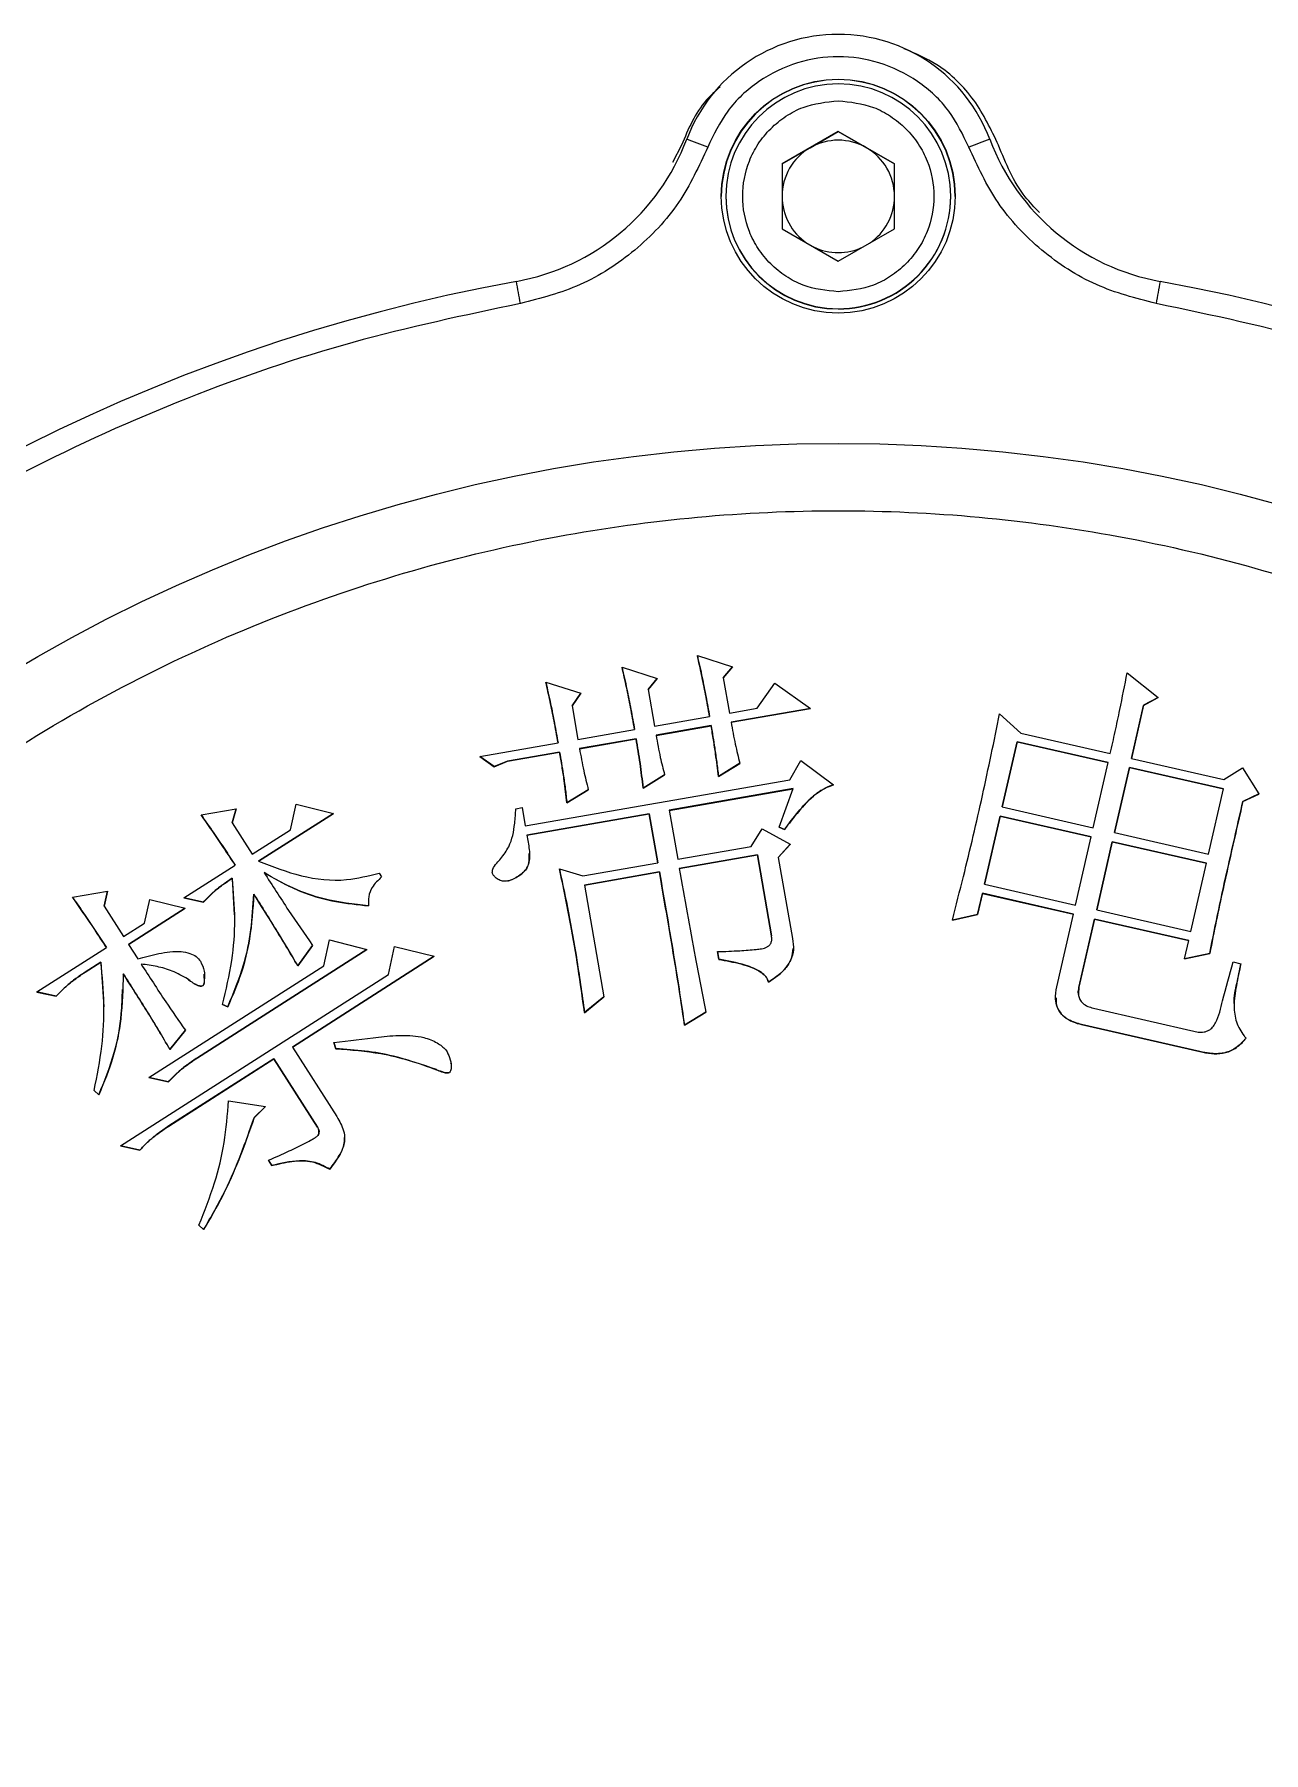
# Model space of a CAD drawing. Header units: millimetres. Extents: x 2160 to 4596, y 811 to 2534.
# Drawn here: x 3765.9 to 3820.5, y 2252.5 to 2328.9 of the extents above; entities that cross this region are included whole.
import ezdxf

# ---------------------------------------------------------------- set-up
doc = ezdxf.new("R2010")
doc.units = ezdxf.units.MM

msp = doc.modelspace()

# ---------------------------------------------------------------- linework, layer by layer
at = {"color": 7, "linetype": 'Continuous', "lineweight": 25}
for p, q in [((3801.614, 2324.586), (3799.114, 2323.142)), ((3800.364, 2323.858), (3801.614, 2324.579)), ((3804.114, 2323.142), (3801.614, 2324.586)), ((3801.614, 2324.579), (3801.614, 2324.586)), ((3801.614, 2324.579), (3802.864, 2323.858)), ((3794.644, 2323.968), (3794.247, 2323.203)), ((3799.114, 2323.136), (3800.364, 2323.858)), ((3802.864, 2323.858), (3804.114, 2323.136)), ((3799.114, 2323.142), (3799.114, 2320.256)), ((3804.114, 2320.256), (3804.114, 2323.142)), ((3796.614, 2321.697), (3796.614, 2321.686)), ((3806.614, 2321.686), (3806.614, 2321.697)), ((3799.114, 2320.256), (3801.614, 2318.812)), ((3801.614, 2318.812), (3804.114, 2320.256)), ((3791.999, 2300.751), (3793.561, 2300.253)), ((3795.349, 2301.268), (3796.905, 2300.767)), ((3796.905, 2300.767), (3796.502, 2300.276)), ((3796.502, 2300.274), (3796.905, 2300.765)), ((3796.905, 2300.767), (3796.905, 2300.765)), ((3788.609, 2300.091), (3790.168, 2299.59)), ((3793.561, 2300.253), (3793.155, 2299.763)), ((3793.155, 2299.761), (3793.561, 2300.251)), ((3793.561, 2300.253), (3793.561, 2300.251)), ((3796.502, 2300.276), (3796.777, 2298.712)), ((3798.002, 2298.925), (3798.788, 2300.045)), ((3798.788, 2300.045), (3800.385, 2298.92)), ((3814.46, 2300.497), (3815.84, 2299.403)), ((3790.168, 2299.59), (3789.775, 2299.033)), ((3789.775, 2299.031), (3790.168, 2299.588)), ((3790.168, 2299.59), (3790.168, 2299.588)), ((3793.155, 2299.763), (3793.44, 2298.129)), ((3815.84, 2299.403), (3815.19, 2299.054)), ((3815.19, 2299.051), (3815.84, 2299.401)), ((3815.84, 2299.403), (3815.84, 2299.401)), ((3789.775, 2299.033), (3790.037, 2297.536)), ((3793.44, 2298.129), (3795.891, 2298.558)), ((3796.777, 2298.712), (3798.002, 2298.925)), ((3800.385, 2298.92), (3796.846, 2298.304)), ((3796.846, 2298.302), (3800.385, 2298.918)), ((3800.385, 2298.92), (3800.385, 2298.918)), ((3808.789, 2298.673), (3809.729, 2297.821)), ((3815.19, 2299.054), (3814.65, 2296.693)), ((3814.651, 2296.693), (3815.19, 2299.051)), ((3815.19, 2299.054), (3815.19, 2299.051)), ((3790.037, 2297.536), (3792.557, 2297.975)), ((3795.96, 2298.15), (3793.51, 2297.721)), ((3793.51, 2297.718), (3795.96, 2298.147)), ((3795.96, 2298.15), (3795.96, 2298.147)), ((3809.729, 2297.821), (3813.708, 2296.909)), ((3785.681, 2296.775), (3789.153, 2297.382)), ((3789.223, 2296.973), (3786.909, 2296.567)), ((3786.909, 2296.565), (3789.223, 2296.971)), ((3789.223, 2296.973), (3789.223, 2296.971)), ((3792.626, 2297.567), (3790.106, 2297.127)), ((3790.106, 2297.125), (3792.626, 2297.564)), ((3792.626, 2297.567), (3792.626, 2297.564)), ((3809.57, 2297.433), (3808.905, 2294.533)), ((3808.905, 2294.533), (3809.57, 2297.431)), ((3813.615, 2296.506), (3809.57, 2297.433)), ((3809.57, 2297.433), (3809.57, 2297.431)), ((3809.57, 2297.431), (3813.615, 2296.504)), ((3786.32, 2296.326), (3785.681, 2296.775)), ((3785.681, 2296.775), (3785.681, 2296.773)), ((3785.681, 2296.773), (3786.32, 2296.324)), ((3786.909, 2296.567), (3786.32, 2296.326)), ((3786.32, 2296.324), (3786.909, 2296.565)), ((3786.32, 2296.326), (3786.32, 2296.324)), ((3786.909, 2296.567), (3786.909, 2296.565)), ((3797.234, 2296.475), (3796.286, 2295.889)), ((3796.286, 2295.887), (3797.234, 2296.473)), ((3797.234, 2296.475), (3797.234, 2296.473)), ((3799.466, 2295.743), (3799.949, 2296.601)), ((3799.949, 2296.601), (3801.4, 2295.519)), ((3812.95, 2293.606), (3813.615, 2296.506)), ((3814.558, 2296.29), (3813.893, 2293.39)), ((3813.893, 2293.39), (3814.558, 2296.288)), ((3818.739, 2295.334), (3814.558, 2296.29)), ((3814.558, 2296.29), (3814.558, 2296.288)), ((3814.558, 2296.288), (3818.739, 2295.332)), ((3814.65, 2296.693), (3818.765, 2295.753)), ((3818.765, 2295.753), (3819.592, 2296.272)), ((3819.592, 2296.272), (3820.322, 2295.111)), ((3787.692, 2293.688), (3799.466, 2295.743)), ((3793.89, 2295.964), (3792.937, 2295.376)), ((3792.937, 2295.373), (3793.89, 2295.962)), ((3792.937, 2295.376), (3792.937, 2295.373)), ((3793.89, 2295.964), (3793.89, 2295.962)), ((3796.286, 2295.889), (3796.286, 2295.887)), ((3777.252, 2293.514), (3777.506, 2294.663)), ((3777.506, 2294.663), (3779.17, 2294.249)), ((3790.497, 2295.299), (3789.546, 2294.713)), ((3789.546, 2294.711), (3790.497, 2295.296)), ((3789.546, 2294.713), (3789.546, 2294.711)), ((3790.497, 2295.299), (3790.497, 2295.296)), ((3799.607, 2295.347), (3794.093, 2294.384)), ((3794.093, 2294.382), (3799.606, 2295.345)), ((3798.993, 2293.629), (3799.607, 2295.347)), ((3818.074, 2292.435), (3818.739, 2295.334)), ((3820.322, 2295.111), (3819.605, 2294.777)), ((3819.605, 2294.775), (3820.322, 2295.109)), ((3819.605, 2294.777), (3819.605, 2294.775)), ((3820.322, 2295.111), (3820.322, 2295.109)), ((3773.281, 2294.187), (3774.845, 2294.447)), ((3774.845, 2294.447), (3774.663, 2293.833)), ((3774.663, 2293.832), (3774.845, 2294.445)), ((3774.663, 2293.833), (3775.559, 2292.431)), ((3774.845, 2294.447), (3774.845, 2294.445)), ((3779.17, 2294.249), (3775.839, 2292.117)), ((3775.839, 2292.115), (3779.17, 2294.247)), ((3779.17, 2294.249), (3779.17, 2294.247)), ((3787.278, 2294.456), (3787.551, 2294.505)), ((3787.551, 2294.505), (3787.692, 2293.688)), ((3793.209, 2294.23), (3787.764, 2293.28)), ((3787.764, 2293.278), (3793.209, 2294.228)), ((3793.589, 2292.052), (3793.209, 2294.23)), ((3793.209, 2294.23), (3793.209, 2294.228)), ((3793.209, 2294.228), (3793.589, 2292.052)), ((3794.093, 2294.384), (3794.473, 2292.206)), ((3808.812, 2294.127), (3808.119, 2291.094)), ((3808.119, 2291.094), (3808.812, 2294.125)), ((3812.857, 2293.2), (3808.812, 2294.127)), ((3808.812, 2294.127), (3808.812, 2294.125)), ((3808.812, 2294.125), (3812.857, 2293.198)), ((3808.905, 2294.533), (3812.95, 2293.606)), ((3775.559, 2292.431), (3777.252, 2293.514)), ((3797.74, 2292.776), (3798.236, 2293.565)), ((3798.236, 2293.565), (3799.479, 2292.871)), ((3799.224, 2293.526), (3798.993, 2293.629)), ((3798.993, 2293.629), (3798.993, 2293.627)), ((3798.993, 2293.627), (3799.224, 2293.524)), ((3799.224, 2293.526), (3799.224, 2293.524)), ((3812.164, 2290.167), (3812.857, 2293.2)), ((3813.893, 2293.39), (3818.074, 2292.435)), ((3787.882, 2292.457), (3787.882, 2292.46)), ((3794.473, 2292.206), (3797.74, 2292.776)), ((3798.017, 2292.404), (3794.545, 2291.798)), ((3794.545, 2291.796), (3798.017, 2292.402)), ((3798.647, 2288.798), (3798.017, 2292.404)), ((3798.017, 2292.404), (3798.017, 2292.402)), ((3798.017, 2292.402), (3798.647, 2288.796)), ((3799.479, 2292.871), (3798.947, 2292.286)), ((3798.947, 2292.284), (3799.479, 2292.869)), ((3799.479, 2292.871), (3799.479, 2292.869)), ((3813.8, 2292.984), (3813.107, 2289.951)), ((3813.107, 2289.951), (3813.8, 2292.982)), ((3817.982, 2292.029), (3813.8, 2292.984)), ((3813.8, 2292.984), (3813.8, 2292.982)), ((3813.8, 2292.982), (3817.981, 2292.027)), ((3772.521, 2290.489), (3774.799, 2291.945)), ((3781.197, 2291.593), (3781.31, 2291.419)), ((3789.218, 2291.782), (3790.253, 2291.469)), ((3789.218, 2291.782), (3789.218, 2291.78)), ((3790.253, 2291.469), (3793.589, 2292.052)), ((3793.661, 2291.644), (3790.325, 2291.061)), ((3790.325, 2291.058), (3793.661, 2291.641)), ((3793.661, 2291.644), (3793.661, 2291.641)), ((3798.947, 2292.286), (3799.576, 2288.68)), ((3817.288, 2288.995), (3817.982, 2292.029)), ((3767.556, 2290.527), (3769.117, 2290.784)), ((3769.117, 2290.784), (3768.971, 2290.114)), ((3768.971, 2290.113), (3769.117, 2290.782)), ((3769.117, 2290.784), (3769.117, 2290.782)), ((3774.67, 2291.37), (3774.67, 2291.368)), ((3774.67, 2291.368), (3774.758, 2289.734)), ((3790.325, 2291.061), (3791.19, 2286.093)), ((3808.119, 2291.094), (3812.164, 2290.167)), ((3768.971, 2290.114), (3769.831, 2288.768)), ((3772.567, 2290.026), (3770.055, 2288.419)), ((3770.056, 2288.417), (3772.567, 2290.024)), ((3770.766, 2289.366), (3770.997, 2290.422)), ((3770.997, 2290.422), (3772.567, 2290.026)), ((3773.381, 2290.299), (3772.521, 2290.489)), ((3772.521, 2290.489), (3772.521, 2290.487)), ((3772.521, 2290.487), (3773.381, 2290.297)), ((3772.567, 2290.026), (3772.567, 2290.024)), ((3773.381, 2290.297), (3773.381, 2290.299)), ((3775.621, 2290.661), (3775.621, 2290.659)), ((3808.026, 2290.691), (3807.808, 2289.745)), ((3807.808, 2289.743), (3808.026, 2290.688)), ((3812.072, 2289.763), (3808.026, 2290.691)), ((3808.026, 2290.691), (3808.026, 2290.688)), ((3808.026, 2290.688), (3812.071, 2289.761)), ((3769.831, 2288.768), (3770.766, 2289.366)), ((3807.808, 2289.745), (3806.688, 2289.504)), ((3806.688, 2289.502), (3807.808, 2289.743)), ((3806.688, 2289.504), (3806.688, 2289.502)), ((3807.808, 2289.745), (3807.808, 2289.743)), ((3811.329, 2286.527), (3812.072, 2289.763)), ((3813.014, 2289.548), (3812.318, 2286.512)), ((3812.318, 2286.509), (3813.014, 2289.545)), ((3817.196, 2288.592), (3813.014, 2289.548)), ((3813.014, 2289.548), (3813.014, 2289.545)), ((3813.014, 2289.545), (3817.195, 2288.59)), ((3813.107, 2289.951), (3817.288, 2288.995)), ((3778.734, 2287.466), (3778.988, 2288.616)), ((3778.988, 2288.616), (3780.652, 2288.198)), ((3798.647, 2288.796), (3798.647, 2288.798)), ((3817.011, 2287.783), (3817.196, 2288.592)), ((3765.976, 2286.302), (3769.071, 2288.282)), ((3770.055, 2288.419), (3770.466, 2287.776)), ((3780.652, 2288.198), (3773.117, 2283.377)), ((3773.117, 2283.374), (3780.652, 2288.196)), ((3783.65, 2287.892), (3777.339, 2283.854)), ((3777.34, 2283.853), (3783.65, 2287.89)), ((3778.23, 2288.377), (3777.581, 2287.466)), ((3777.581, 2287.463), (3778.23, 2288.375)), ((3778.23, 2288.377), (3778.23, 2288.375)), ((3780.652, 2288.198), (3780.652, 2288.196)), ((3781.616, 2287.083), (3781.885, 2288.329)), ((3781.885, 2288.329), (3783.65, 2287.892)), ((3783.65, 2287.892), (3783.65, 2287.89)), ((3796.301, 2287.755), (3796.242, 2288.096)), ((3796.242, 2288.096), (3796.242, 2288.094)), ((3796.242, 2288.094), (3796.301, 2287.753)), ((3796.301, 2287.755), (3796.301, 2287.753)), ((3799.622, 2288.237), (3799.622, 2288.239)), ((3818.131, 2288.019), (3817.011, 2287.783)), ((3817.011, 2287.781), (3818.131, 2288.017)), ((3817.011, 2287.783), (3817.011, 2287.781)), ((3818.131, 2288.019), (3818.131, 2288.017)), ((3768.827, 2287.633), (3768.126, 2287.186)), ((3768.126, 2287.184), (3768.827, 2287.63)), ((3768.126, 2287.186), (3768.126, 2287.184)), ((3768.827, 2287.633), (3768.827, 2287.63)), ((3768.827, 2287.63), (3768.957, 2285.649)), ((3769.695, 2279.46), (3781.616, 2287.083)), ((3770.962, 2282.496), (3778.734, 2287.466)), ((3773.431, 2287.099), (3773.431, 2287.102)), ((3777.581, 2287.466), (3777.581, 2287.463)), ((3819.179, 2287.639), (3819.515, 2287.562)), ((3766.837, 2286.115), (3765.976, 2286.302)), ((3765.976, 2286.302), (3765.976, 2286.3)), ((3765.976, 2286.3), (3766.837, 2286.112)), ((3769.812, 2286.409), (3769.812, 2286.411)), ((3772.68, 2286.888), (3772.68, 2286.886)), ((3773.368, 2286.585), (3773.368, 2286.587)), ((3798.513, 2286.74), (3798.513, 2286.738)), ((3812.318, 2286.512), (3812.318, 2286.509)), ((3766.837, 2286.115), (3766.837, 2286.112)), ((3774.465, 2285.642), (3774.239, 2285.742)), ((3774.239, 2285.742), (3774.239, 2285.74)), ((3774.239, 2285.74), (3774.465, 2285.64)), ((3774.465, 2285.642), (3774.465, 2285.64)), ((3791.19, 2286.093), (3790.332, 2285.384)), ((3790.332, 2285.382), (3791.19, 2286.091)), ((3791.19, 2286.093), (3791.19, 2286.091)), ((3811.274, 2286.048), (3811.274, 2286.046)), ((3812.958, 2285.587), (3817.612, 2284.521)), ((3790.332, 2285.384), (3790.332, 2285.382)), ((3795.731, 2285.412), (3794.778, 2284.824)), ((3794.778, 2284.822), (3795.731, 2285.41)), ((3794.778, 2284.824), (3794.778, 2284.822)), ((3795.731, 2285.412), (3795.731, 2285.41)), ((3817.697, 2283.65), (3812.436, 2284.855)), ((3812.436, 2284.855), (3812.436, 2284.853)), ((3812.436, 2284.853), (3817.697, 2283.648)), ((3772.582, 2284.599), (3771.891, 2283.749)), ((3771.891, 2283.747), (3772.582, 2284.597)), ((3772.582, 2284.599), (3772.582, 2284.597)), ((3779.278, 2283.78), (3779.188, 2284.052)), ((3779.188, 2284.052), (3779.188, 2284.05)), ((3779.188, 2284.05), (3779.278, 2283.778)), ((3776.52, 2283.33), (3771.845, 2280.341)), ((3771.845, 2280.339), (3776.52, 2283.328)), ((3771.891, 2283.749), (3771.891, 2283.747)), ((3773.117, 2283.374), (3773.117, 2283.377)), ((3778.462, 2280.292), (3776.52, 2283.33)), ((3776.52, 2283.33), (3776.52, 2283.328)), ((3776.52, 2283.328), (3778.462, 2280.29)), ((3777.339, 2283.854), (3779.319, 2280.757)), ((3779.278, 2283.78), (3779.278, 2283.778)), ((3784.385, 2283.128), (3784.385, 2283.13)), ((3817.697, 2283.65), (3817.697, 2283.648)), ((3771.825, 2282.306), (3770.962, 2282.496)), ((3770.962, 2282.496), (3770.962, 2282.493)), ((3770.962, 2282.493), (3771.825, 2282.303)), ((3783.745, 2282.845), (3783.745, 2282.847)), ((3784.32, 2282.722), (3784.32, 2282.719)), ((3768.735, 2281.73), (3768.527, 2281.925)), ((3768.527, 2281.925), (3768.527, 2281.923)), ((3768.527, 2281.923), (3768.735, 2281.728)), ((3768.735, 2281.73), (3768.735, 2281.728)), ((3771.825, 2282.306), (3771.825, 2282.303)), ((3774.501, 2281.466), (3776.152, 2281.204)), ((3776.152, 2281.204), (3775.644, 2280.713)), ((3775.644, 2280.711), (3776.152, 2281.202)), ((3776.152, 2281.204), (3776.152, 2281.202)), ((3771.845, 2280.341), (3771.845, 2280.339)), ((3775.644, 2280.713), (3775.644, 2280.711)), ((3778.462, 2280.292), (3778.462, 2280.29)), ((3770.553, 2279.27), (3769.695, 2279.46)), ((3769.695, 2279.46), (3769.695, 2279.458)), ((3769.695, 2279.458), (3770.553, 2279.267)), ((3779.664, 2279.826), (3779.664, 2279.829)), ((3770.553, 2279.27), (3770.553, 2279.267)), ((3776.43, 2278.581), (3776.281, 2278.815)), ((3776.281, 2278.815), (3776.281, 2278.813)), ((3776.281, 2278.813), (3776.43, 2278.579)), ((3776.43, 2278.581), (3776.43, 2278.579)), ((3779.003, 2278.415), (3779.003, 2278.417)), ((3773.394, 2275.735), (3773.186, 2275.931)), ((3773.186, 2275.931), (3773.186, 2275.928)), ((3773.186, 2275.928), (3773.394, 2275.733)), ((3773.394, 2275.733), (3773.394, 2275.735))]:
    msp.add_line(p, q, dxfattribs=at)
for centre, radius in [((3801.614, 2321.703), 5.2), ((3801.614, 2239.203), 71.5)]:
    msp.add_circle(centre, radius, dxfattribs=at)
for centre, radius, start, end in [((3801.614, 2321.701), 7.2, 20.5868, 159.4132), ((3801.614, 2321.686), 5.2, 0.00011, 179.99974), ((3801.614, 2321.697), 5, 359.99994, 179.99975), ((3785.513, 2327.749), 10, 280.30605, 339.41322), ((3751.773, 2207.353), 124.573, 69.2983, 69.75789), ((3801.614, 2321.693), 2.5, 119.9996, 179.99966), ((3801.614, 2321.693), 2.5, 59.99975, 119.99962), ((3801.614, 2321.693), 2.5, 359.99971, 59.99978), ((3851.455, 2207.353), 124.574, 110.24211, 110.7017), ((3817.716, 2327.749), 10, 200.58678, 259.69395), ((3801.614, 2321.697), 5, 179.99991, 269.99976), ((3801.614, 2321.686), 5, 179.99991, 269.99976), ((3801.614, 2321.693), 2.5, 179.99971, 236.17979), ((3801.614, 2321.697), 5, 269.99962, 359.99978), ((3801.614, 2321.686), 5, 269.99962, 359.99978), ((3801.614, 2321.693), 2.5, 303.81959, 359.99967), ((3801.614, 2321.693), 2.5, 243.81973, 296.17964), ((3801.614, 2239.201), 80, 100.30604, 169.69383), ((3149.33, 2201.141), 648.57, 10.284007, 10.372163), ((4453.918, 2201.138), 648.589, 169.627839, 169.715992), ((3801.614, 2239.201), 80, 10.30617, 79.69396)]:
    msp.add_arc(centre, radius, start, end, dxfattribs=at)
for points, knots in [([(3808.74, 2323.968), (3808.413, 2324.657), (3807.759, 2326.037), (3806.242, 2327.53), (3805.046, 2328.045), (3804.551, 2328.258)], [0, 0, 0, 0, 0.369702, 0.739405, 1, 1, 1, 1]), ([(3807.418, 2323.883), (3807.154, 2324.437), (3806.613, 2325.571), (3805.195, 2326.88), (3803.478, 2327.718), (3801.614, 2327.994), (3799.75, 2327.718), (3798.034, 2326.88), (3796.615, 2325.571), (3796.074, 2324.437), (3795.81, 2323.883)], [0, 0, 0, 0, 0.122089, 0.25, 0.377911, 0.5, 0.622089, 0.75, 0.877911, 1, 1, 1, 1]), ([(3796.361, 2326.561), (3796.145, 2326.37), (3795.355, 2325.673), (3794.943, 2324.686), (3794.644, 2323.968)], [0, 0, 0, 0, 0.272938, 1, 1, 1, 1]), ([(3801.614, 2317.449), (3801.08, 2317.506), (3800.257, 2317.593), (3799.267, 2318.123), (3798.588, 2318.672), (3798.035, 2319.352), (3797.522, 2320.342), (3797.262, 2321.699), (3797.522, 2323.056), (3798.036, 2324.046), (3798.588, 2324.726), (3799.267, 2325.275), (3800.257, 2325.805), (3801.08, 2325.892), (3801.614, 2325.949)], [0, 0, 0, 0, 0.119728, 0.18418, 0.25, 0.31582, 0.380272, 0.5, 0.619728, 0.68418, 0.75, 0.81582, 0.880272, 1, 1, 1, 1]), ([(3801.614, 2325.949), (3802.149, 2325.892), (3802.971, 2325.805), (3803.961, 2325.275), (3804.641, 2324.726), (3805.193, 2324.046), (3805.706, 2323.056), (3805.967, 2321.699), (3805.706, 2320.342), (3805.193, 2319.352), (3804.641, 2318.672), (3803.961, 2318.123), (3802.971, 2317.593), (3802.149, 2317.506), (3801.614, 2317.449)], [0, 0, 0, 0, 0.119728, 0.18418, 0.25, 0.31582, 0.380272, 0.5, 0.619728, 0.68418, 0.75, 0.81582, 0.880272, 1, 1, 1, 1]), ([(3795.81, 2323.883), (3795.419, 2323.037), (3794.624, 2321.314), (3792.634, 2319.222), (3790.22, 2317.637), (3788.384, 2317.162), (3787.481, 2316.929)], [0, 0, 0, 0, 0.245796, 0.5, 0.754204, 1, 1, 1, 1]), ([(3815.748, 2316.929), (3814.845, 2317.162), (3813.008, 2317.637), (3810.594, 2319.222), (3808.604, 2321.314), (3807.809, 2323.037), (3807.418, 2323.883)], [0, 0, 0, 0, 0.245796, 0.5, 0.754204, 1, 1, 1, 1]), ([(3810.562, 2320.979), (3810.343, 2321.203), (3809.519, 2322.049), (3809.07, 2323.155), (3808.74, 2323.968)], [0, 0, 0, 0, 0.265546, 1, 1, 1, 1]), ([(3787.481, 2316.929), (3784.985, 2316.402), (3779.947, 2315.34), (3772.57, 2312.801), (3765.328, 2309.532), (3758.349, 2305.469), (3751.746, 2300.658), (3745.653, 2295.165), (3740.16, 2289.072), (3735.348, 2282.469), (3731.286, 2275.49), (3728.016, 2268.248), (3725.478, 2260.871), (3724.415, 2255.833), (3723.889, 2253.337)], [0, 0, 0, 0, 0.079959, 0.161371, 0.244142, 0.328893, 0.414217, 0.5, 0.585778, 0.671102, 0.755858, 0.838624, 0.920039, 1, 1, 1, 1]), ([(3879.34, 2253.337), (3878.813, 2255.833), (3877.751, 2260.87), (3875.212, 2268.247), (3871.943, 2275.489), (3867.88, 2282.468), (3863.069, 2289.071), (3857.576, 2295.165), (3851.482, 2300.658), (3844.879, 2305.469), (3837.9, 2309.532), (3830.658, 2312.801), (3823.281, 2315.34), (3818.244, 2316.402), (3815.748, 2316.929)], [0, 0, 0, 0, 0.079959, 0.161371, 0.244142, 0.328893, 0.414217, 0.5, 0.585778, 0.671102, 0.755858, 0.838624, 0.920039, 1, 1, 1, 1]), ([(3733.114, 2239.21), (3733.169, 2241.299), (3733.279, 2245.477), (3734.189, 2251.816), (3735.675, 2258.168), (3737.849, 2264.534), (3740.679, 2270.757), (3744.193, 2276.78), (3748.347, 2282.472), (3753.091, 2287.733), (3758.352, 2292.477), (3764.044, 2296.631), (3770.067, 2300.144), (3776.29, 2302.976), (3782.656, 2305.147), (3789.008, 2306.642), (3795.347, 2307.52), (3801.614, 2307.805), (3807.881, 2307.52), (3814.22, 2306.642), (3820.573, 2305.147), (3826.938, 2302.976), (3833.162, 2300.144), (3839.184, 2296.631), (3844.876, 2292.477), (3850.138, 2287.733), (3854.881, 2282.472), (3859.035, 2276.78), (3862.549, 2270.757), (3865.38, 2264.534), (3867.554, 2258.168), (3869.04, 2251.816), (3869.95, 2245.477), (3870.059, 2241.299), (3870.114, 2239.21)], [0, 0, 0, 0, 0.0291236, 0.0582485, 0.08912, 0.1199941, 0.1519015, 0.1843128, 0.2170688, 0.25, 0.2829312, 0.3156872, 0.3480985, 0.3800059, 0.4108775, 0.4417515, 0.4708745, 0.5, 0.529123, 0.5582485, 0.58912, 0.6199941, 0.6519015, 0.6843128, 0.7170688, 0.75, 0.7829312, 0.8156872, 0.8480985, 0.8800059, 0.9108775, 0.9417515, 0.9708751, 1, 1, 1, 1]), ([(3792.557, 2297.975), (3792.498, 2298.303), (3792.386, 2298.932), (3792.202, 2299.858), (3792.067, 2300.454), (3791.999, 2300.751)], [0, 0, 0, 0, 0.353076, 0.676475, 1, 1, 1, 1]), ([(3791.999, 2300.749), (3792.073, 2300.424), (3792.213, 2299.801), (3792.396, 2298.875), (3792.503, 2298.273), (3792.557, 2297.973)], [0, 0, 0, 0, 0.353086, 0.676497, 1, 1, 1, 1]), ([(3795.891, 2298.558), (3795.832, 2298.886), (3795.722, 2299.504), (3795.542, 2300.407), (3795.413, 2300.981), (3795.349, 2301.268)], [0, 0, 0, 0, 0.361832, 0.680859, 1, 1, 1, 1]), ([(3795.349, 2301.266), (3795.421, 2300.94), (3795.558, 2300.328), (3795.736, 2299.424), (3795.839, 2298.845), (3795.891, 2298.556)], [0, 0, 0, 0, 0.361838, 0.680876, 1, 1, 1, 1]), ([(3789.153, 2297.382), (3789.095, 2297.71), (3788.984, 2298.327), (3788.806, 2299.231), (3788.674, 2299.805), (3788.609, 2300.091)], [0, 0, 0, 0, 0.361759, 0.680808, 1, 1, 1, 1]), ([(3788.609, 2300.089), (3788.683, 2299.764), (3788.822, 2299.152), (3788.998, 2298.248), (3789.102, 2297.669), (3789.153, 2297.379)], [0, 0, 0, 0, 0.361772, 0.680844, 1, 1, 1, 1]), ([(3813.708, 2296.909), (3813.782, 2297.234), (3813.93, 2297.884), (3814.183, 2299.08), (3814.354, 2299.952), (3814.46, 2300.497)], [0, 0, 0, 0, 0.2727442, 0.5454921, 1, 1, 1, 1]), ([(3806.688, 2289.504), (3806.853, 2290.15), (3807.323, 2291.992), (3808.045, 2295.044), (3808.541, 2297.464), (3808.789, 2298.673)], [0, 0, 0, 0, 0.212581, 0.606192, 1, 1, 1, 1]), ([(3793.51, 2297.721), (3793.54, 2297.557), (3793.601, 2297.229), (3793.717, 2296.641), (3793.824, 2296.222), (3793.89, 2295.964)], [0, 0, 0, 0, 0.278089, 0.556193, 1, 1, 1, 1]), ([(3796.286, 2295.889), (3796.246, 2296.22), (3796.18, 2296.764), (3796.066, 2297.516), (3795.995, 2297.938), (3795.96, 2298.15)], [0, 0, 0, 0, 0.437841, 0.718884, 1, 1, 1, 1]), ([(3795.96, 2298.147), (3796.015, 2297.819), (3796.106, 2297.279), (3796.209, 2296.525), (3796.26, 2296.1), (3796.286, 2295.887)], [0, 0, 0, 0, 0.43784, 0.718882, 1, 1, 1, 1]), ([(3796.846, 2298.304), (3796.875, 2298.14), (3796.934, 2297.811), (3797.056, 2297.2), (3797.165, 2296.757), (3797.234, 2296.475)], [0, 0, 0, 0, 0.267397, 0.53481, 1, 1, 1, 1]), ([(3789.546, 2294.713), (3789.509, 2295.044), (3789.448, 2295.588), (3789.332, 2296.341), (3789.259, 2296.762), (3789.223, 2296.973)], [0, 0, 0, 0, 0.437947, 0.718933, 1, 1, 1, 1]), ([(3789.223, 2296.971), (3789.278, 2296.642), (3789.37, 2296.103), (3789.479, 2295.349), (3789.524, 2294.924), (3789.546, 2294.711)], [0, 0, 0, 0, 0.437874, 0.718843, 1, 1, 1, 1]), ([(3790.106, 2297.127), (3790.137, 2296.963), (3790.197, 2296.636), (3790.321, 2296.024), (3790.428, 2295.581), (3790.497, 2295.299)], [0, 0, 0, 0, 0.267337, 0.534687, 1, 1, 1, 1]), ([(3792.937, 2295.376), (3792.893, 2295.742), (3792.828, 2296.291), (3792.716, 2297.02), (3792.656, 2297.384), (3792.626, 2297.567)], [0, 0, 0, 0, 0.499817, 0.749886, 1, 1, 1, 1]), ([(3792.626, 2297.564), (3792.686, 2297.201), (3792.777, 2296.655), (3792.872, 2295.923), (3792.915, 2295.557), (3792.937, 2295.373)], [0, 0, 0, 0, 0.499817, 0.749886, 1, 1, 1, 1]), ([(3801.4, 2295.519), (3801.182, 2295.428), (3800.707, 2295.23), (3799.975, 2294.526), (3799.517, 2293.915), (3799.224, 2293.526)], [0, 0, 0, 0, 0.234297, 0.511813, 1, 1, 1, 1]), ([(3799.224, 2293.524), (3799.422, 2293.794), (3799.81, 2294.323), (3800.457, 2295.01), (3801.018, 2295.401), (3801.347, 2295.501), (3801.4, 2295.517)], [0, 0, 0, 0, 0.333791, 0.656332, 0.944524, 1, 1, 1, 1]), ([(3819.605, 2294.777), (3819.457, 2294.127), (3819.16, 2292.827), (3818.65, 2290.578), (3818.324, 2288.972), (3818.131, 2288.019)], [0, 0, 0, 0, 0.289148, 0.578294, 1, 1, 1, 1]), ([(3818.131, 2288.017), (3818.261, 2288.671), (3818.523, 2289.979), (3819.024, 2292.229), (3819.389, 2293.827), (3819.605, 2294.775)], [0, 0, 0, 0, 0.289249, 0.578393, 1, 1, 1, 1]), ([(3774.799, 2291.945), (3774.617, 2292.224), (3774.279, 2292.742), (3773.767, 2293.485), (3773.443, 2293.953), (3773.281, 2294.187)], [0, 0, 0, 0, 0.369297, 0.684635, 1, 1, 1, 1]), ([(3773.281, 2294.185), (3773.471, 2293.911), (3773.823, 2293.403), (3774.333, 2292.658), (3774.643, 2292.181), (3774.799, 2291.943)], [0, 0, 0, 0, 0.3693, 0.684618, 1, 1, 1, 1]), ([(3786.611, 2292.237), (3786.738, 2292.408), (3787.08, 2292.868), (3787.225, 2293.668), (3787.264, 2294.24), (3787.278, 2294.456)], [0, 0, 0, 0, 0.268239, 0.722981, 1, 1, 1, 1]), ([(3787.764, 2293.28), (3787.806, 2293.068), (3787.89, 2292.641), (3787.895, 2292.115), (3787.752, 2291.756), (3787.49, 2291.517), (3787.219, 2291.321), (3786.98, 2291.255), (3786.926, 2291.24)], [0, 0, 0, 0, 0.257526, 0.517626, 0.611553, 0.706057, 0.933936, 1, 1, 1, 1]), ([(3786.926, 2291.238), (3787.052, 2291.287), (3787.298, 2291.382), (3787.583, 2291.585), (3787.784, 2291.809), (3787.878, 2292.103), (3787.874, 2292.322), (3787.871, 2292.458)], [0, 0, 0, 0, 0.236926, 0.466697, 0.61348, 0.760083, 1, 1, 1, 1]), ([(3775.839, 2292.117), (3776.464, 2291.876), (3777.716, 2291.393), (3779.585, 2291.177), (3780.718, 2291.47), (3781.197, 2291.593)], [0, 0, 0, 0, 0.365081, 0.731832, 1, 1, 1, 1]), ([(3780.73, 2290.139), (3780.064, 2290.213), (3778.92, 2290.34), (3777.354, 2290.878), (3776.511, 2291.366), (3776.083, 2291.614)], [0, 0, 0, 0, 0.407022, 0.699492, 1, 1, 1, 1]), ([(3776.083, 2291.614), (3776.262, 2291.333), (3776.621, 2290.771), (3777.326, 2289.684), (3777.873, 2288.894), (3778.23, 2288.377)], [0, 0, 0, 0, 0.257454, 0.514908, 1, 1, 1, 1]), ([(3776.083, 2291.612), (3776.668, 2291.281), (3777.673, 2290.714), (3779.273, 2290.288), (3780.24, 2290.188), (3780.73, 2290.137)], [0, 0, 0, 0, 0.407493, 0.700455, 1, 1, 1, 1]), ([(3786.23, 2291.61), (3786.234, 2291.662), (3786.247, 2291.823), (3786.416, 2292.026), (3786.549, 2292.171), (3786.611, 2292.237)], [0, 0, 0, 0, 0.206018, 0.636041, 1, 1, 1, 1]), ([(3786.926, 2291.24), (3786.846, 2291.233), (3786.696, 2291.219), (3786.486, 2291.3), (3786.345, 2291.417), (3786.253, 2291.524), (3786.236, 2291.59), (3786.23, 2291.61)], [0, 0, 0, 0, 0.281585, 0.522569, 0.762523, 0.925805, 1, 1, 1, 1]), ([(3790.332, 2285.384), (3790.239, 2286.044), (3790.054, 2287.365), (3789.696, 2289.501), (3789.388, 2290.968), (3789.218, 2291.782)], [0, 0, 0, 0, 0.307881, 0.615778, 1, 1, 1, 1]), ([(3789.218, 2291.78), (3789.356, 2291.128), (3789.632, 2289.823), (3790.005, 2287.69), (3790.215, 2286.206), (3790.332, 2285.382)], [0, 0, 0, 0, 0.307881, 0.61578, 1, 1, 1, 1]), ([(3794.778, 2284.824), (3794.681, 2285.484), (3794.486, 2286.803), (3794.104, 2289.075), (3793.826, 2290.688), (3793.661, 2291.644)], [0, 0, 0, 0, 0.289421, 0.578839, 1, 1, 1, 1]), ([(3793.661, 2291.641), (3793.775, 2290.985), (3794.002, 2289.671), (3794.39, 2287.4), (3794.634, 2285.781), (3794.778, 2284.822)], [0, 0, 0, 0, 0.289416, 0.578835, 1, 1, 1, 1]), ([(3794.545, 2291.798), (3794.66, 2291.141), (3794.892, 2289.828), (3795.269, 2287.696), (3795.566, 2286.228), (3795.731, 2285.412)], [0, 0, 0, 0, 0.3079389, 0.6158743, 1, 1, 1, 1]), ([(3774.67, 2291.37), (3774.532, 2291.277), (3774.255, 2291.091), (3773.813, 2290.745), (3773.539, 2290.462), (3773.381, 2290.299)], [0, 0, 0, 0, 0.297538, 0.595282, 1, 1, 1, 1]), ([(3773.381, 2290.297), (3773.496, 2290.417), (3773.726, 2290.659), (3774.156, 2291.02), (3774.482, 2291.241), (3774.67, 2291.368)], [0, 0, 0, 0, 0.297563, 0.595363, 1, 1, 1, 1]), ([(3774.239, 2285.742), (3774.391, 2286.393), (3774.681, 2287.635), (3774.83, 2289.532), (3774.724, 2290.753), (3774.67, 2291.37)], [0, 0, 0, 0, 0.352766, 0.673509, 1, 1, 1, 1]), ([(3781.31, 2291.419), (3781.152, 2291.274), (3780.886, 2291.031), (3780.715, 2290.554), (3780.725, 2290.274), (3780.73, 2290.139)], [0, 0, 0, 0, 0.431037, 0.72606, 1, 1, 1, 1]), ([(3769.071, 2288.282), (3768.89, 2288.562), (3768.553, 2289.081), (3768.047, 2289.828), (3767.719, 2290.294), (3767.556, 2290.527)], [0, 0, 0, 0, 0.369183, 0.684555, 1, 1, 1, 1]), ([(3767.556, 2290.525), (3767.747, 2290.252), (3768.102, 2289.746), (3768.606, 2288.997), (3768.916, 2288.519), (3769.071, 2288.28)], [0, 0, 0, 0, 0.369183, 0.684554, 1, 1, 1, 1]), ([(3775.621, 2290.661), (3775.58, 2289.993), (3775.508, 2288.8), (3775.099, 2287.11), (3774.678, 2286.134), (3774.465, 2285.642)], [0, 0, 0, 0, 0.386257, 0.690164, 1, 1, 1, 1]), ([(3774.465, 2285.64), (3774.724, 2286.258), (3775.188, 2287.361), (3775.536, 2289.065), (3775.592, 2290.125), (3775.621, 2290.659)], [0, 0, 0, 0, 0.386701, 0.69077, 1, 1, 1, 1]), ([(3777.581, 2287.466), (3777.41, 2287.752), (3777.069, 2288.325), (3776.422, 2289.394), (3775.932, 2290.168), (3775.621, 2290.661)], [0, 0, 0, 0, 0.266774, 0.533551, 1, 1, 1, 1]), ([(3775.621, 2290.659), (3775.799, 2290.377), (3776.155, 2289.813), (3776.814, 2288.752), (3777.283, 2287.964), (3777.581, 2287.463)], [0, 0, 0, 0, 0.266774, 0.533551, 1, 1, 1, 1]), ([(3796.242, 2288.096), (3796.575, 2288.108), (3797.148, 2288.129), (3797.804, 2288.177), (3798.207, 2288.222), (3798.415, 2288.276), (3798.556, 2288.377), (3798.634, 2288.491), (3798.666, 2288.639), (3798.653, 2288.743), (3798.647, 2288.798)], [0, 0, 0, 0, 0.358025, 0.615683, 0.704922, 0.795041, 0.841826, 0.888488, 0.9407, 1, 1, 1, 1]), ([(3799.576, 2288.68), (3799.603, 2288.512), (3799.655, 2288.182), (3799.514, 2287.694), (3799.154, 2287.171), (3798.765, 2286.91), (3798.513, 2286.74)], [0, 0, 0, 0, 0.211302, 0.416468, 0.621501, 1, 1, 1, 1]), ([(3770.466, 2287.776), (3770.775, 2287.858), (3771.404, 2288.025), (3772.199, 2288.157), (3772.758, 2288.038), (3773.07, 2287.899), (3773.195, 2287.742), (3773.255, 2287.666)], [0, 0, 0, 0, 0.325958, 0.662347, 0.799326, 0.902609, 1, 1, 1, 1]), ([(3798.513, 2286.74), (3798.481, 2286.827), (3798.418, 2287.001), (3798.06, 2287.286), (3797.353, 2287.567), (3796.698, 2287.684), (3796.301, 2287.755)], [0, 0, 0, 0, 0.10724, 0.21472, 0.525104, 1, 1, 1, 1]), ([(3796.301, 2287.753), (3796.629, 2287.694), (3797.288, 2287.575), (3798.018, 2287.325), (3798.424, 2286.988), (3798.484, 2286.82), (3798.513, 2286.738)], [0, 0, 0, 0, 0.394561, 0.792656, 0.89916, 1, 1, 1, 1]), ([(3798.513, 2286.738), (3798.794, 2286.93), (3799.212, 2287.214), (3799.559, 2287.782), (3799.596, 2288.092), (3799.614, 2288.239)], [0, 0, 0, 0, 0.5209646, 0.773813, 1, 1, 1, 1]), ([(3768.126, 2287.186), (3767.987, 2287.093), (3767.71, 2286.908), (3767.27, 2286.559), (3766.995, 2286.277), (3766.837, 2286.115)], [0, 0, 0, 0, 0.297582, 0.595326, 1, 1, 1, 1]), ([(3766.837, 2286.112), (3766.952, 2286.233), (3767.182, 2286.475), (3767.613, 2286.835), (3767.938, 2287.056), (3768.126, 2287.184)], [0, 0, 0, 0, 0.297614, 0.595386, 1, 1, 1, 1]), ([(3768.527, 2281.925), (3768.658, 2282.581), (3768.91, 2283.843), (3769.002, 2285.765), (3768.886, 2287.007), (3768.827, 2287.633)], [0, 0, 0, 0, 0.348691, 0.672019, 1, 1, 1, 1]), ([(3769.819, 2287.114), (3769.802, 2286.446), (3769.771, 2285.196), (3769.411, 2283.372), (3768.962, 2282.282), (3768.735, 2281.73)], [0, 0, 0, 0, 0.361932, 0.677077, 1, 1, 1, 1]), ([(3771.891, 2283.749), (3771.725, 2284.038), (3771.394, 2284.617), (3770.695, 2285.734), (3770.167, 2286.564), (3769.819, 2287.114)], [0, 0, 0, 0, 0.25307, 0.506097, 1, 1, 1, 1]), ([(3769.819, 2287.112), (3769.998, 2286.831), (3770.357, 2286.269), (3771.06, 2285.155), (3771.561, 2284.307), (3771.891, 2283.747)], [0, 0, 0, 0, 0.253024, 0.506045, 1, 1, 1, 1]), ([(3772.68, 2286.888), (3772.456, 2287.012), (3772.027, 2287.251), (3771.32, 2287.449), (3770.851, 2287.511), (3770.615, 2287.543)], [0, 0, 0, 0, 0.350612, 0.672174, 1, 1, 1, 1]), ([(3770.615, 2287.543), (3770.796, 2287.263), (3771.158, 2286.703), (3771.808, 2285.718), (3772.29, 2285.022), (3772.582, 2284.599)], [0, 0, 0, 0, 0.282431, 0.564866, 1, 1, 1, 1]), ([(3773.255, 2287.666), (3773.323, 2287.524), (3773.431, 2287.297), (3773.438, 2286.973), (3773.416, 2286.78), (3773.412, 2286.651), (3773.38, 2286.605), (3773.368, 2286.587)], [0, 0, 0, 0, 0.414992, 0.667292, 0.851809, 0.943552, 1, 1, 1, 1]), ([(3773.368, 2286.585), (3773.38, 2286.604), (3773.433, 2286.688), (3773.43, 2286.873), (3773.419, 2287.023), (3773.414, 2287.098)], [0, 0, 0, 0, 0.128729, 0.560423, 1, 1, 1, 1]), ([(3817.612, 2284.521), (3817.702, 2284.516), (3817.866, 2284.507), (3818.094, 2284.586), (3818.273, 2284.731), (3818.533, 2285.158), (3818.748, 2286.167), (3819.011, 2287.067), (3819.179, 2287.639)], [0, 0, 0, 0, 0.07162, 0.129699, 0.187858, 0.251244, 0.523134, 1, 1, 1, 1]), ([(3819.235, 2285.678), (3819.229, 2285.722), (3819.185, 2286.059), (3819.343, 2286.692), (3819.458, 2287.27), (3819.515, 2287.56)], [0, 0, 0, 0, 0.069702, 0.532959, 1, 1, 1, 1]), ([(3819.515, 2287.562), (3819.445, 2287.236), (3819.312, 2286.61), (3819.175, 2285.74), (3819.281, 2284.957), (3819.538, 2284.497), (3819.716, 2284.28), (3819.746, 2284.244)], [0, 0, 0, 0, 0.2884014, 0.5546776, 0.7569491, 0.9590558, 1, 1, 1, 1]), ([(3768.735, 2281.728), (3768.985, 2282.349), (3769.455, 2283.511), (3769.749, 2285.109), (3769.775, 2286.051), (3769.785, 2286.41)], [0, 0, 0, 0, 0.415089, 0.776689, 1, 1, 1, 1]), ([(3773.368, 2286.587), (3773.349, 2286.578), (3773.309, 2286.559), (3773.213, 2286.567), (3773.066, 2286.616), (3772.878, 2286.731), (3772.746, 2286.835), (3772.68, 2286.888)], [0, 0, 0, 0, 0.082107, 0.164925, 0.356677, 0.675002, 1, 1, 1, 1]), ([(3772.68, 2286.886), (3772.74, 2286.838), (3772.866, 2286.739), (3773.036, 2286.631), (3773.184, 2286.573), (3773.288, 2286.549), (3773.346, 2286.575), (3773.368, 2286.585)], [0, 0, 0, 0, 0.291839, 0.61532, 0.761132, 0.908025, 1, 1, 1, 1]), ([(3812.436, 2284.855), (3812.241, 2284.91), (3811.917, 2285.001), (3811.538, 2285.288), (3811.329, 2285.619), (3811.248, 2286.051), (3811.299, 2286.347), (3811.329, 2286.527)], [0, 0, 0, 0, 0.2631806, 0.4361155, 0.6100885, 0.7625762, 1, 1, 1, 1]), ([(3812.318, 2286.512), (3812.3, 2286.391), (3812.271, 2286.204), (3812.35, 2285.957), (3812.491, 2285.78), (3812.705, 2285.655), (3812.875, 2285.609), (3812.958, 2285.587)], [0, 0, 0, 0, 0.281112, 0.435046, 0.589209, 0.801324, 1, 1, 1, 1]), ([(3812.312, 2286.124), (3812.302, 2286.171), (3812.273, 2286.299), (3812.301, 2286.428), (3812.318, 2286.509)], [0, 0, 0, 0, 0.368062, 1, 1, 1, 1]), ([(3811.31, 2286.045), (3811.301, 2285.963), (3811.278, 2285.763), (3811.414, 2285.462), (3811.667, 2285.164), (3812.03, 2284.963), (3812.307, 2284.888), (3812.436, 2284.853)], [0, 0, 0, 0, 0.134689, 0.32911, 0.523195, 0.778594, 1, 1, 1, 1]), ([(3779.188, 2284.052), (3779.85, 2284.136), (3780.848, 2284.262), (3782.18, 2284.401), (3783.077, 2284.341), (3783.749, 2284.084), (3784.082, 2283.828), (3784.201, 2283.672), (3784.22, 2283.646)], [0, 0, 0, 0, 0.381103, 0.574669, 0.765651, 0.888057, 0.981539, 1, 1, 1, 1]), ([(3819.746, 2284.244), (3819.582, 2284.069), (3819.304, 2283.772), (3818.717, 2283.542), (3818.187, 2283.553), (3817.838, 2283.622), (3817.697, 2283.65)], [0, 0, 0, 0, 0.312528, 0.530177, 0.809183, 1, 1, 1, 1]), ([(3817.697, 2283.648), (3818.035, 2283.584), (3818.551, 2283.487), (3819.219, 2283.732), (3819.544, 2284.008), (3819.703, 2284.191), (3819.746, 2284.242)], [0, 0, 0, 0, 0.444162, 0.6791, 0.912032, 1, 1, 1, 1]), ([(3773.117, 2283.377), (3772.978, 2283.284), (3772.701, 2283.098), (3772.259, 2282.751), (3771.983, 2282.469), (3771.825, 2282.306)], [0, 0, 0, 0, 0.297214, 0.594601, 1, 1, 1, 1]), ([(3771.825, 2282.303), (3771.94, 2282.424), (3772.17, 2282.666), (3772.602, 2283.025), (3772.928, 2283.247), (3773.117, 2283.374)], [0, 0, 0, 0, 0.297248, 0.594686, 1, 1, 1, 1]), ([(3783.745, 2282.847), (3783.112, 2283.067), (3782.075, 2283.426), (3780.566, 2283.696), (3779.709, 2283.752), (3779.278, 2283.78)], [0, 0, 0, 0, 0.437716, 0.717507, 1, 1, 1, 1]), ([(3779.278, 2283.778), (3779.945, 2283.727), (3781.04, 2283.644), (3782.529, 2283.283), (3783.338, 2282.992), (3783.745, 2282.845)], [0, 0, 0, 0, 0.437036, 0.71725, 1, 1, 1, 1]), ([(3784.22, 2283.646), (3784.271, 2283.529), (3784.377, 2283.288), (3784.415, 2282.994), (3784.386, 2282.793), (3784.343, 2282.746), (3784.32, 2282.722)], [0, 0, 0, 0, 0.391814, 0.807915, 0.901195, 1, 1, 1, 1]), ([(3784.32, 2282.722), (3784.287, 2282.712), (3784.196, 2282.685), (3784.051, 2282.735), (3783.894, 2282.784), (3783.795, 2282.826), (3783.745, 2282.847)], [0, 0, 0, 0, 0.1702702, 0.4642597, 0.7315085, 1, 1, 1, 1]), ([(3783.745, 2282.845), (3783.819, 2282.814), (3783.947, 2282.762), (3784.114, 2282.712), (3784.236, 2282.691), (3784.296, 2282.711), (3784.32, 2282.719)], [0, 0, 0, 0, 0.40123, 0.68767, 0.874317, 1, 1, 1, 1]), ([(3773.186, 2275.931), (3773.431, 2276.552), (3773.902, 2277.744), (3774.358, 2279.605), (3774.453, 2280.842), (3774.501, 2281.466)], [0, 0, 0, 0, 0.35008, 0.672322, 1, 1, 1, 1]), ([(3771.845, 2280.341), (3771.707, 2280.248), (3771.43, 2280.062), (3770.987, 2279.716), (3770.712, 2279.433), (3770.553, 2279.27)], [0, 0, 0, 0, 0.297206, 0.594593, 1, 1, 1, 1]), ([(3770.553, 2279.267), (3770.668, 2279.388), (3770.898, 2279.63), (3771.33, 2279.99), (3771.657, 2280.211), (3771.845, 2280.339)], [0, 0, 0, 0, 0.297239, 0.594682, 1, 1, 1, 1]), ([(3775.644, 2280.713), (3775.422, 2280.084), (3775.007, 2278.912), (3774.273, 2277.237), (3773.688, 2276.237), (3773.394, 2275.735)], [0, 0, 0, 0, 0.365437, 0.681548, 1, 1, 1, 1]), ([(3773.394, 2275.733), (3773.729, 2276.311), (3774.354, 2277.389), (3775.067, 2279.073), (3775.451, 2280.164), (3775.644, 2280.711)], [0, 0, 0, 0, 0.365816, 0.682252, 1, 1, 1, 1]), ([(3776.281, 2278.815), (3776.585, 2278.952), (3777.132, 2279.199), (3777.757, 2279.492), (3778.127, 2279.689), (3778.301, 2279.788), (3778.416, 2279.862), (3778.492, 2279.934), (3778.523, 2280.026), (3778.529, 2280.137), (3778.497, 2280.231), (3778.469, 2280.279), (3778.462, 2280.292)], [0, 0, 0, 0, 0.35041, 0.630866, 0.725925, 0.790521, 0.841305, 0.86957, 0.898179, 0.941209, 0.984756, 1, 1, 1, 1]), ([(3778.462, 2280.29), (3778.483, 2280.25), (3778.527, 2280.169), (3778.527, 2280.048), (3778.502, 2279.954), (3778.466, 2279.902), (3778.437, 2279.883), (3778.43, 2279.879)], [0, 0, 0, 0, 0.2978425, 0.5995004, 0.7723333, 0.947577, 1, 1, 1, 1]), ([(3779.319, 2280.757), (3779.434, 2280.554), (3779.615, 2280.235), (3779.693, 2279.729), (3779.526, 2279.108), (3779.224, 2278.708), (3779.003, 2278.417)], [0, 0, 0, 0, 0.268227, 0.423788, 0.580622, 1, 1, 1, 1]), ([(3779.003, 2278.415), (3779.15, 2278.615), (3779.396, 2278.954), (3779.649, 2279.436), (3779.655, 2279.718), (3779.657, 2279.827)], [0, 0, 0, 0, 0.471494, 0.796305, 1, 1, 1, 1]), ([(3776.43, 2278.579), (3776.723, 2278.652), (3777.312, 2278.797), (3778.228, 2278.817), (3778.753, 2278.545), (3779.003, 2278.415)], [0, 0, 0, 0, 0.341787, 0.686073, 1, 1, 1, 1]), ([(3779.003, 2278.417), (3778.797, 2278.531), (3778.377, 2278.762), (3777.47, 2278.83), (3776.832, 2278.678), (3776.43, 2278.581)], [0, 0, 0, 0, 0.263652, 0.534652, 1, 1, 1, 1])]:
    msp.add_open_spline(points, degree=3, knots=knots, dxfattribs=at)

doc.saveas('drawing.dxf')
